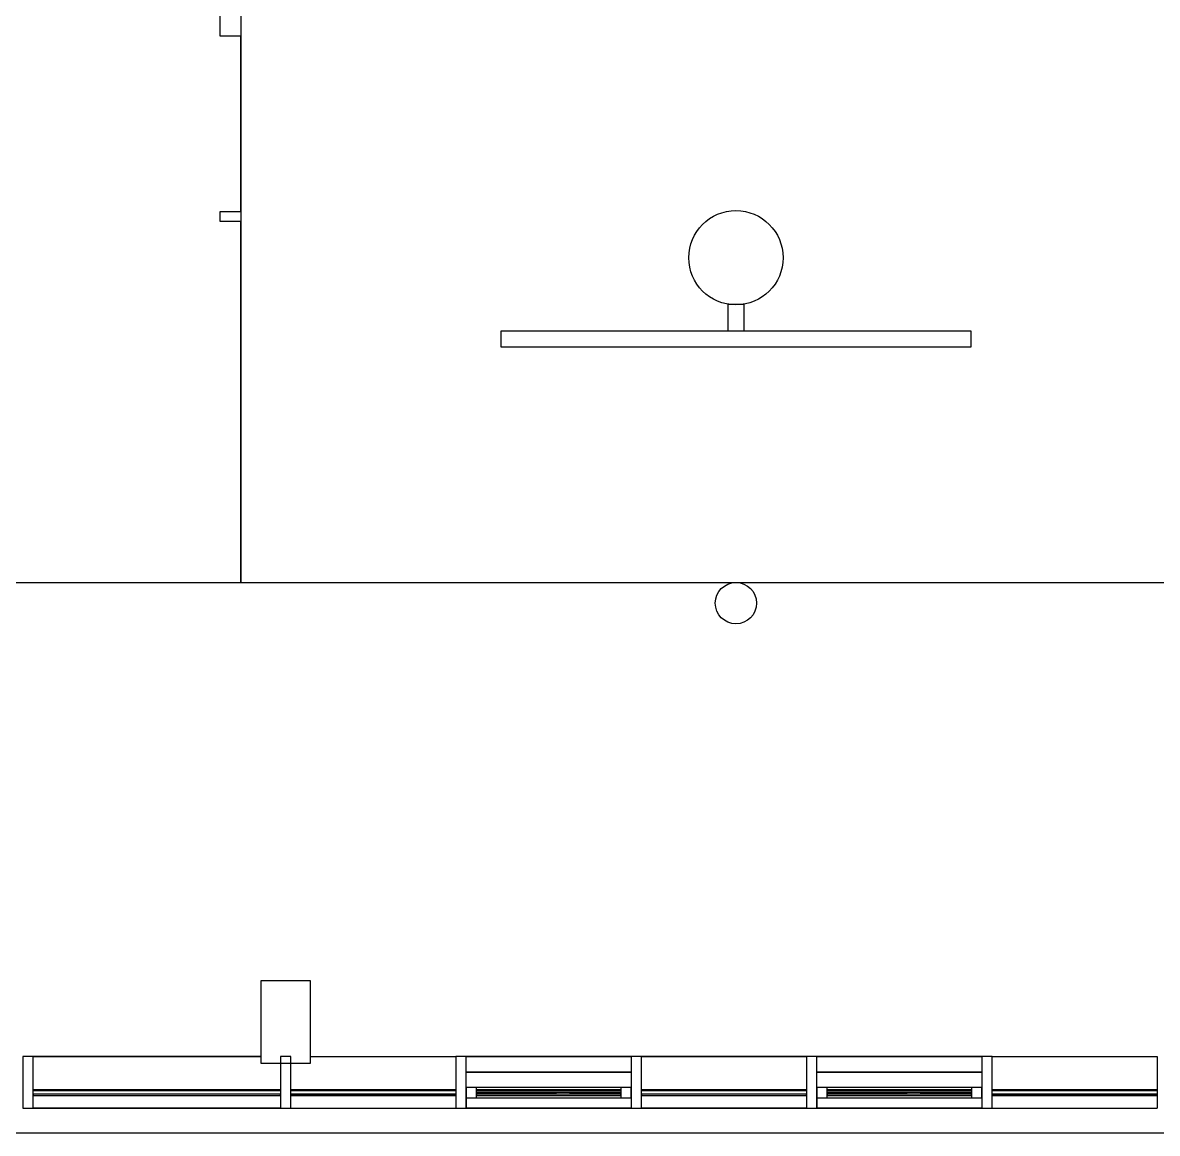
# Model space of a CAD drawing. Header units: metres. Extents: x 2.3 to 42.8, y 0.9 to 31.9.
# Drawn here: x 5.068 to 7.234, y 13.548 to 15.668 of the extents above; entities that cross this region are included whole.
import ezdxf

# ---------------------------------------------------------------- set-up
doc = ezdxf.new("R2010")
doc.units = ezdxf.units.M
for name, color, linetype in [('ARREDI', 9, 'Continuous'), ('INFISSI_VETRATE', 4, 'Continuous'), ('PARETI_STRUTTURE', 7, 'Continuous'), ('PILASTRI_SETTI', 8, 'Continuous')]:
    doc.layers.add(name, color=color, linetype=linetype)

msp = doc.modelspace()

# ---------------------------------------------------------------- linework, layer by layer
at = {"layer": 'ARREDI'}
msp.add_lwpolyline([(5.5228, 13.8392), (5.5228, 13.6817), (5.6173, 13.6817), (5.6173, 13.8392)], close=True, dxfattribs=at)
at = {"layer": 'INFISSI_VETRATE'}
for points in [[(5.5935, 13.62), (5.5959, 13.6224)], [(5.603, 13.6294), (5.6045, 13.631)], [(5.6214, 13.62), (5.6237, 13.6224)], [(5.6308, 13.6294), (5.6324, 13.631)], [(5.6492, 13.62), (5.6516, 13.6224)], [(5.6587, 13.6294), (5.6602, 13.631)], [(5.677, 13.62), (5.6794, 13.6224)], [(5.6865, 13.6294), (5.6881, 13.631)], [(5.7049, 13.62), (5.7073, 13.6224)], [(5.7143, 13.6294), (5.7159, 13.631)], [(5.7327, 13.62), (5.7351, 13.6224)], [(5.7422, 13.6294), (5.7438, 13.631)], [(5.7606, 13.62), (5.7629, 13.6224)], [(5.77, 13.6294), (5.7716, 13.631)], [(5.7884, 13.62), (5.7908, 13.6224)], [(5.7979, 13.6294), (5.7994, 13.631)], [(5.8163, 13.62), (5.8186, 13.6224)], [(5.8257, 13.6294), (5.8273, 13.631)], [(5.8441, 13.62), (5.8465, 13.6224)], [(5.8535, 13.6294), (5.8551, 13.631)], [(5.8719, 13.62), (5.8743, 13.6224)], [(5.8814, 13.6294), (5.883, 13.631)], [(6.9299, 13.62), (6.9323, 13.6224)], [(6.9394, 13.6294), (6.9409, 13.631)], [(6.9578, 13.62), (6.9601, 13.6224)], [(6.9672, 13.6294), (6.9688, 13.631)], [(6.9856, 13.62), (6.988, 13.6224)], [(6.995, 13.6294), (6.9966, 13.631)], [(7.0134, 13.62), (7.0158, 13.6224)], [(7.0229, 13.6294), (7.0245, 13.631)], [(7.0413, 13.62), (7.0436, 13.6224)], [(7.0507, 13.6294), (7.0523, 13.631)], [(7.0691, 13.62), (7.0715, 13.6224)], [(7.0786, 13.6294), (7.0801, 13.631)], [(7.097, 13.62), (7.0993, 13.6224)], [(7.1064, 13.6294), (7.108, 13.631)], [(7.1248, 13.62), (7.1272, 13.6224)], [(7.1343, 13.6294), (7.1358, 13.631)], [(7.1526, 13.62), (7.155, 13.6224)], [(7.1621, 13.6294), (7.1637, 13.631)], [(7.1805, 13.62), (7.1828, 13.6224)], [(7.1899, 13.6294), (7.1915, 13.631)], [(7.2083, 13.62), (7.2107, 13.6224)], [(7.2178, 13.6294), (7.2193, 13.631)]]:
    msp.add_lwpolyline(points, dxfattribs=at)
at = {"layer": 'PARETI_STRUTTURE'}
for points in [[(5.4844, 14.5995), (7.3743, 14.5995), (7.3743, 16.8832), (5.4844, 16.8832)], [(5.5228, 13.6817), (5.6173, 13.6817), (5.6173, 13.8392), (5.5228, 13.8392)], [(5.5228, 13.8392), (5.5228, 13.6817), (5.6173, 13.6817), (5.6173, 13.8392)], [(5.0877, 13.6944), (5.068, 13.6944), (5.068, 13.596), (5.0877, 13.596)], [(5.5228, 13.6944), (5.0877, 13.6944)], [(5.5799, 13.6944), (5.5602, 13.6944), (5.5602, 13.596), (5.5799, 13.596)], [(5.9145, 13.6944), (5.8949, 13.6944), (5.8949, 13.596), (5.9145, 13.596)], [(6.2295, 13.6944), (5.9145, 13.6944)], [(6.2492, 13.6944), (6.2295, 13.6944), (6.2295, 13.596), (6.2492, 13.596)], [(6.5642, 13.6944), (6.2492, 13.6944)], [(6.5839, 13.6944), (6.5642, 13.6944), (6.5642, 13.596), (6.5839, 13.596)], [(6.8989, 13.6944), (6.5839, 13.6944)], [(6.9186, 13.6944), (6.8989, 13.6944), (6.8989, 13.596), (6.9186, 13.596)], [(6.0327, 13.6649), (5.9145, 13.6649)], [(6.2295, 13.6649), (5.9145, 13.6649)], [(6.072, 13.6649), (6.2295, 13.6649)], [(6.2295, 13.6649), (6.1114, 13.6649)], [(6.702, 13.6649), (6.5839, 13.6649)], [(6.8989, 13.6649), (6.5839, 13.6649)], [(6.7414, 13.6649), (6.8989, 13.6649)], [(6.8989, 13.6649), (6.7808, 13.6649)], [(5.0877, 13.631), (5.0877, 13.6295), (5.5602, 13.6295), (5.5602, 13.631)], [(5.0877, 13.6224), (5.0877, 13.62), (5.5602, 13.62), (5.5602, 13.6224)], [(5.9145, 13.6354), (5.9145, 13.6157), (5.9342, 13.6157), (5.9342, 13.6354)], [(5.9342, 13.631), (5.9342, 13.6295), (6.2098, 13.6295), (6.2098, 13.631)], [(5.9342, 13.6224), (5.9342, 13.62), (6.2098, 13.62), (6.2098, 13.6224)], [(6.2295, 13.6157), (6.2295, 13.6353), (6.2099, 13.6353), (6.2099, 13.6157)], [(6.2492, 13.631), (6.2492, 13.6295), (6.5642, 13.6295), (6.5642, 13.631)], [(6.2492, 13.6224), (6.2492, 13.62), (6.5642, 13.62), (6.5642, 13.6224)], [(6.5839, 13.6354), (6.5839, 13.6157), (6.6036, 13.6157), (6.6036, 13.6354)], [(6.6036, 13.631), (6.6036, 13.6295), (6.8792, 13.6295), (6.8792, 13.631)], [(6.6036, 13.6224), (6.6036, 13.62), (6.8792, 13.62), (6.8792, 13.6224)], [(6.8989, 13.6157), (6.8989, 13.6353), (6.8792, 13.6353), (6.8792, 13.6157)]]:
    msp.add_lwpolyline(points, close=True, dxfattribs=at)
for points in [[(4.8842, 14.5995), (5.4844, 14.5995), (5.4844, 15.2885), (5.445, 15.2885), (5.445, 15.3082), (5.4844, 15.3082), (5.4844, 15.6429), (5.445, 15.6429), (5.445, 15.8004)], [(6.4143, 15.0795), (6.4143, 15.1307), (6.4443, 15.1307), (6.4443, 15.0795), (5.9805, 15.0795)], [(5.9805, 15.0795), (5.9805, 15.0495)], [(6.8782, 15.0795), (6.4443, 15.0795)], [(6.8782, 15.0495), (6.8782, 15.0795)], [(5.9805, 15.0495), (6.8782, 15.0495)], [(5.0877, 13.596), (5.0877, 13.6944)], [(5.6173, 13.6944), (5.8949, 13.6944)], [(5.8949, 13.6944), (5.8949, 13.596)], [(5.9145, 13.6354), (5.9145, 13.6944)], [(6.2295, 13.6944), (6.2295, 13.6354)], [(6.2492, 13.596), (6.2492, 13.6944)], [(6.5642, 13.6944), (6.5642, 13.596)], [(6.5839, 13.6354), (6.5839, 13.6944)], [(6.8989, 13.6944), (6.8989, 13.6354)], [(6.9186, 13.596), (6.9186, 13.6944), (7.2336, 13.6944)], [(7.2336, 13.6944), (7.2336, 13.596)], [(5.5602, 13.6817), (5.5602, 13.596)], [(5.5799, 13.596), (5.5799, 13.6817)], [(5.5799, 13.631), (5.5799, 13.6294), (5.8949, 13.6294)], [(5.8949, 13.6295), (5.8949, 13.631), (5.5799, 13.631)], [(5.5799, 13.631), (5.8949, 13.631)], [(5.8949, 13.6294), (5.5799, 13.6294)], [(5.8949, 13.6224), (5.5799, 13.6224), (5.5799, 13.62), (5.8949, 13.62)], [(5.8949, 13.62), (5.8949, 13.6224), (5.5799, 13.6224)], [(6.2099, 13.6354), (5.9342, 13.6354)], [(6.0327, 13.6255), (5.9342, 13.6255), (6.0867, 13.6255)], [(6.2099, 13.6255), (5.9342, 13.6255)], [(6.1114, 13.6255), (6.2098, 13.6255)], [(6.8792, 13.6354), (6.6036, 13.6354)], [(6.702, 13.6255), (6.6036, 13.6255), (6.7561, 13.6255)], [(6.8792, 13.6255), (6.6036, 13.6255)], [(6.7808, 13.6255), (6.8792, 13.6255)], [(6.9186, 13.631), (6.9186, 13.6294), (7.2336, 13.6294)], [(7.2336, 13.6295), (7.2336, 13.631), (6.9186, 13.631)], [(6.9186, 13.631), (7.2336, 13.631)], [(7.2336, 13.6294), (6.9186, 13.6294)], [(7.2336, 13.6224), (6.9186, 13.6224), (6.9186, 13.62), (7.2336, 13.62)], [(7.2336, 13.62), (7.2336, 13.6224), (6.9186, 13.6224)], [(5.8949, 13.62), (5.5799, 13.62)], [(5.9145, 13.6157), (5.9145, 13.596), (6.2295, 13.596)], [(5.9342, 13.6157), (6.2098, 13.6157)], [(6.2295, 13.6157), (6.2295, 13.596)], [(6.5839, 13.6157), (6.5839, 13.596), (6.8989, 13.596)], [(6.6036, 13.6157), (6.8792, 13.6157)], [(6.8989, 13.6157), (6.8989, 13.596)], [(7.2336, 13.62), (6.9186, 13.62)], [(5.0877, 13.596), (5.5598, 13.596)], [(5.5602, 13.596), (5.0877, 13.596)], [(5.5799, 13.596), (5.8949, 13.596)], [(6.2295, 13.596), (5.9146, 13.596)], [(6.2492, 13.596), (6.5642, 13.596)], [(6.5642, 13.596), (6.2492, 13.596)], [(6.8989, 13.596), (6.5839, 13.596)], [(6.9186, 13.596), (7.2336, 13.596)], [(11.2832, 13.5592), (11.2832, 13.5479), (2.9211, 13.5479)]]:
    msp.add_lwpolyline(points, dxfattribs=at)
for centre, radius in [((6.4293, 15.2196), 0.09), ((6.4293, 14.5601), 0.0394)]:
    msp.add_circle(centre, radius, dxfattribs=at)
at = {"layer": 'PILASTRI_SETTI'}
for points in [[(7.2336, 13.6294), (7.2336, 13.631), (6.9186, 13.6294), (6.9186, 13.631)], [(7.2336, 13.62), (7.2336, 13.6224), (6.9186, 13.62), (6.9186, 13.6224)]]:
    msp.add_solid(points, dxfattribs=at)

doc.saveas('drawing.dxf')
